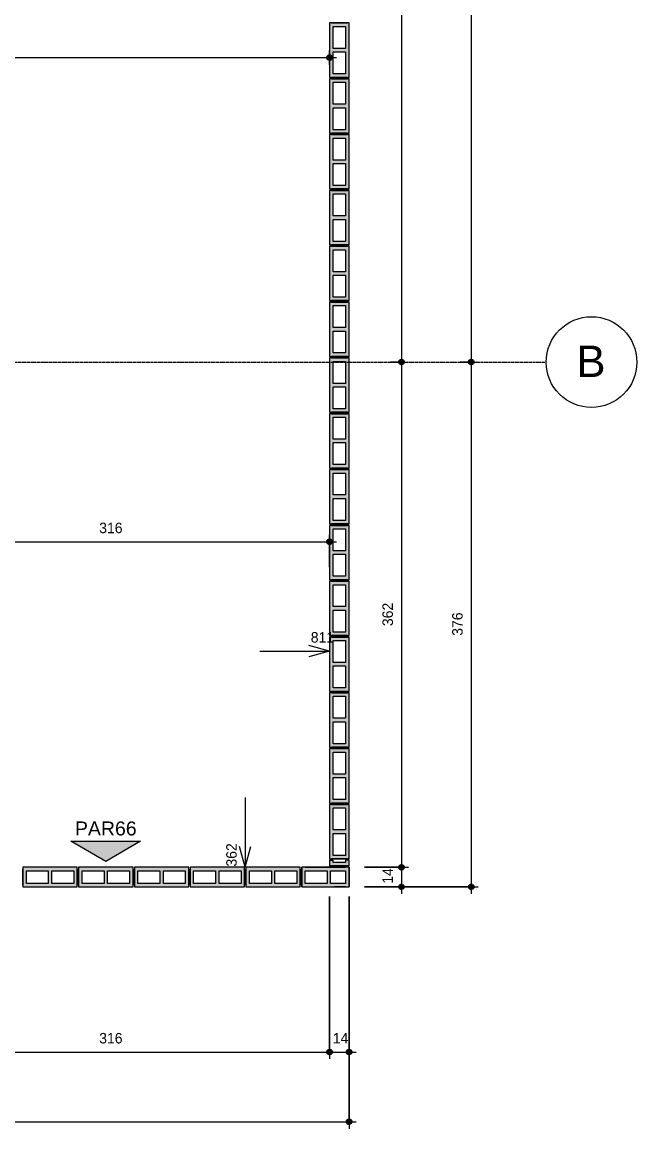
# Model space of a CAD drawing. Header units: centimetres. Extents: x 170 to 13828, y -2277 to 8860.
# Drawn here: x 13387 to 13828, y -686 to 110 of the extents above; entities that cross this region are included whole.
import ezdxf

# ---------------------------------------------------------------- set-up
doc = ezdxf.new("R2010")
doc.units = ezdxf.units.CM
doc.linetypes.add('Linha de eixo', pattern=[2.2225, 1.27, -0.3175, 0.3175, -0.3175])
for name, color, linetype, lineweight, true_color in [('A-ANNO-DIMS-1', 1, 'Continuous', 9, 0xff0000), ('G-ANNO-SYMB-1', 251, 'Continuous', 9, 0x646464), ('S-BEAM-12', 96, 'Continuous', 9, 0x008000), ('S-BEAM-3', 9, 'Continuous', 9, 0xc0c0c0), ('S-BEAM-8', 142, 'Continuous', 9, 0x0080c0)]:
    doc.layers.add(name, color=color, linetype=linetype, lineweight=lineweight, true_color=true_color)
for name, color, linetype, lineweight in [('A-ANNO-DIMS-50', 7, 'Continuous', 9), ('A-DETL-GENF', 7, 'Continuous', 9), ('G-ANNO-SYMB', 7, 'Continuous', 9), ('S-BEAM', 7, 'Continuous', 9), ('S-BEAM-2', 7, 'Continuous', 13), ('S-GRID-1', 7, 'Linha de eixo', 9), ('S-GRID-IDEN', 7, 'Continuous', 9)]:
    doc.layers.add(name, color=color, linetype=linetype, lineweight=lineweight)
doc.styles.add('Arial', font='arial.ttf', dxfattribs={"height": 22.5})
doc.styles.add('Arial_1', font='arial.ttf', dxfattribs={"height": 10})
doc.styles.add('Bahnschrift_13', font='', dxfattribs={"height": 7.5})
doc.styles.get('Bahnschrift_13').set_extended_font_data('Bahnschrift')
doc.dimstyles.new('COTA_ACUMULADA', dxfattribs={"dimscale": 30.48, "dimtxt": 8.33133, "dimasz": 0.049213, "dimexe": 0, "dimexo": 0.0625, "dimgap": 0.131234, "dimtad": 0, "dimjust": 2, "dimdec": 0, "dimzin": 0, "dimdsep": 46, "dimtxsty": 'Bahnschrift_13', "dimblk1": 'NONE', "dimblk2": 'OPEN30', "dimsah": 1, "dimcen": 0.09, "dimse1": 1, "dimsd1": 1, "dimazin": 0, "dimtfac": 1, "dimtdec": 4, "dimtix": 1, "dimtmove": 2, "dimatfit": 3, "dimfxl": 0, "dimfxlon": 1, "dimtvp": 1, "dimtolj": 1, "dimtzin": 0, "dimarcsym": 2})
doc.dimstyles.new('COTA_LINEAR', dxfattribs={"dimscale": 30.48, "dimtxt": 8.33133, "dimasz": 0.393701, "dimexe": 0.164042, "dimexo": 0.328084, "dimgap": 0.131234, "dimtad": 1, "dimdec": 0, "dimzin": 0, "dimdsep": 46, "dimtxsty": 'Bahnschrift_13', "dimblk1": 'DOTSMALL', "dimblk2": 'DOTSMALL', "dimsah": 1, "dimcen": 0.09, "dimdle": 0.164042, "dimazin": 0, "dimtfac": 1, "dimtdec": 4, "dimtix": 1, "dimtmove": 0, "dimatfit": 3, "dimfxl": 1, "dimtvp": 1, "dimtolj": 1, "dimtzin": 0, "dimarcsym": 2})

# ---------------------------------------------------------------- blocks, each defined once
blk = doc.blocks.new('LEONE - BLOCO 14X39X1 - LEONE - BLOCO 14X39X19-2886981-COBERTURA - MODULAÇÃO 2ª FIADA')
at = {"layer": 'S-BEAM-3'}
h = blk.add_hatch(color=256, dxfattribs=at)
h.paths.add_polyline_path([(-3.78, -7), (19.5, -7), (19.5, 7), (-19.5, 7), (-19.5, -7)])
h.paths.add_polyline_path([(-3.78, -4.5), (-17, -4.5), (-17, 4.5), (-1.25, 4.5), (-1.25, -4.5)])
h.paths.add_polyline_path([(1.25, -4.5), (1.25, 4.5), (17, 4.5), (17, -4.5)])
at = {"layer": 'A-DETL-GENF'}
for p, q in [((19.5, 7), (-19.5, 7)), ((-19.5, 7), (-19.5, 0)), ((-19.5, 0), (-19.5, -7)), ((-17, -4.5), (-17, 4.5)), ((-17, 4.5), (-1.25, 4.5)), ((-1.25, 4.5), (-1.25, -4.5)), ((1.25, -4.5), (1.25, 4.5)), ((1.25, 4.5), (17, 4.5)), ((17, 4.5), (17, -4.5)), ((19.5, 0), (19.5, 7)), ((19.5, -7), (19.5, 0)), ((-19.5, -7), (19.5, -7)), ((-1.25, -4.5), (-17, -4.5)), ((17, -4.5), (1.25, -4.5))]:
    blk.add_line(p, q, dxfattribs=at)
at = {"layer": 'S-BEAM-2'}
for p, q in [((-19.5, 7), (-19.5, -7)), ((19.5, 7), (-19.5, 7)), ((-19.5, 5.75), (-19.5, -5.75)), ((-19.5, -5.75), (-19.5, 5.75)), ((19.5, -7), (19.5, 7)), ((19.5, -7), (19.5, 7)), ((19.5, 5.75), (19.5, -5.75)), ((-19.5, -7), (19.5, -7))]:
    blk.add_line(p, q, dxfattribs=at)
at = {"layer": 'S-BEAM-3'}
for p, q in [((-17, 4.5), (-1.25, 4.5)), ((-17, -4.5), (-17, 4.5)), ((-1.25, 4.5), (-1.25, -4.5)), ((1.25, 4.5), (17, 4.5)), ((1.25, -4.5), (1.25, 4.5)), ((17, 4.5), (17, -4.5)), ((-1.25, -4.5), (-17, -4.5)), ((17, -4.5), (1.25, -4.5))]:
    blk.add_line(p, q, dxfattribs=at)
blk = doc.blocks.new('LEONE - BLOCO 14X39X1 - LEONE - BLOCO 14X39X19-V1-COBERTURA - MODULAÇÃO 2ª FIADA')
at = {"layer": 'S-BEAM-3'}
h = blk.add_hatch(color=256, dxfattribs=at)
h.paths.add_polyline_path([(-19.5, -7), (19.5, -7), (19.5, 7), (-19.5, 7), (-19.5, -4.5)])
h.paths.add_polyline_path([(1.25, -4.5), (1.25, 4.5), (17, 4.5), (17, -4.5)])
h.paths.add_polyline_path([(-1.25, -4.5), (-17, -4.5), (-17, 4.5), (-1.25, 4.5), (-1.25, -4.16)])
at = {"layer": 'A-DETL-GENF'}
for p, q in [((19.5, 7), (-19.5, 7)), ((-19.5, 7), (-19.5, 0)), ((-19.5, 0), (-19.5, -7)), ((-17, -4.5), (-17, 4.5)), ((-17, 4.5), (-1.25, 4.5)), ((-1.25, 4.5), (-1.25, -4.5)), ((1.25, -4.5), (1.25, 4.5)), ((1.25, 4.5), (17, 4.5)), ((17, 4.5), (17, -4.5)), ((19.5, 0), (19.5, 7)), ((19.5, -7), (19.5, 0)), ((-19.5, -7), (19.5, -7)), ((-1.25, -4.5), (-17, -4.5)), ((17, -4.5), (1.25, -4.5))]:
    blk.add_line(p, q, dxfattribs=at)
at = {"layer": 'S-BEAM-2'}
for p, q in [((-19.5, 7), (-19.5, -7)), ((19.5, 7), (-19.5, 7)), ((-19.5, 5.75), (-19.5, -5.75)), ((-19.5, -5.75), (-19.5, 5.75)), ((19.5, -7), (19.5, 7)), ((19.5, -7), (19.5, 7)), ((19.5, 5.75), (19.5, -5.75)), ((-19.5, -7), (19.5, -7))]:
    blk.add_line(p, q, dxfattribs=at)
at = {"layer": 'S-BEAM-3'}
for p, q in [((-17, 4.5), (-1.25, 4.5)), ((-17, -4.5), (-17, 4.5)), ((-1.25, 4.5), (-1.25, -4.5)), ((1.25, 4.5), (17, 4.5)), ((1.25, -4.5), (1.25, 4.5)), ((17, 4.5), (17, -4.5)), ((-1.25, -4.5), (-17, -4.5)), ((17, -4.5), (1.25, -4.5))]:
    blk.add_line(p, q, dxfattribs=at)
blk = doc.blocks.new('LEONE - BLOCO 14x34x19 - LEONE - BLOCO 14x34x19-541693-COBERTURA - MODULAÇÃO 2ª FIADA')
at = {"layer": 'S-BEAM-8'}
h = blk.add_hatch(color=256, dxfattribs=at)
h.paths.add_polyline_path([(8.2742, -7), (19.5, -7), (19.5, 7), (-14.5, 7), (-14.5, -7), (2.5, -7)])
h.paths.add_polyline_path([(17, -4.5), (1.25, -4.5), (1.25, 4.5), (17, 4.5)])
h.paths.add_polyline_path([(-1.25, -4.5), (-12, -4.5), (-12, 4.5), (-1.25, 4.5)])
at = {"layer": 'A-DETL-GENF'}
for p, q in [((-14.5, 7), (-14.5, 0)), ((2.5, 7), (-14.5, 7)), ((-14.5, 0), (-14.5, -7)), ((-12, -4.5), (-12, 4.5)), ((-12, 4.5), (-1.25, 4.5)), ((-1.25, 4.5), (-1.25, -4.5)), ((1.25, 4.5), (17, 4.5)), ((1.25, -4.5), (1.25, 4.5)), ((19.5, 7), (2.5, 7)), ((17, 4.5), (17, -4.5)), ((19.5, 0), (19.5, 7)), ((19.5, -7), (19.5, 0)), ((-14.5, -7), (2.5, -7)), ((-1.25, -4.5), (-12, -4.5)), ((17, -4.5), (1.25, -4.5)), ((2.5, -7), (19.5, -7))]:
    blk.add_line(p, q, dxfattribs=at)
at = {"layer": 'S-BEAM-2'}
for p, q in [((-14.5, 7), (-14.5, -7)), ((19.5, 7), (-14.5, 7)), ((-14.5, 7), (-14.5, -7)), ((-14.5, -7), (-14.5, 6.8804)), ((-14.5, 5.75), (-14.5, -5.75)), ((-14.5, -5.75), (-14.5, 5.75)), ((-12, 7), (-3.9375, 7)), ((-12, 7), (-3.9375, 7)), ((17, 7), (-12, 7)), ((19.5, -7), (19.5, 7)), ((19.5, 7), (19.5, -7)), ((19.5, -7), (19.5, 7)), ((19.5, -5.75), (19.5, 5.75)), ((19.5, 5.75), (19.5, -5.75)), ((-14.5, -7), (19.5, -7)), ((-12, -7), (-3.9375, -7)), ((-12, -7), (-3.9375, -7)), ((17, -7), (-12, -7))]:
    blk.add_line(p, q, dxfattribs=at)
at = {"layer": 'S-BEAM-3'}
for p, q in [((-12, 4.5), (-1.25, 4.5)), ((-12, -4.5), (-12, 4.5)), ((-1.25, 4.5), (-1.25, -4.5)), ((1.25, 4.5), (17, 4.5)), ((1.25, -4.5), (1.25, 4.5)), ((17, 4.5), (17, -4.5)), ((-1.25, -4.5), (-12, -4.5)), ((17, -4.5), (1.25, -4.5))]:
    blk.add_line(p, q, dxfattribs=at)
blk = doc.blocks.new('LEONE - BLOCO 14x04x19 - LEONE - BLOCO 14x04x19-533013-COBERTURA - MODULAÇÃO 2ª FIADA')
at = {"layer": 'S-BEAM-12'}
blk.add_hatch(color=256, dxfattribs=at).paths.add_polyline_path([(-2.5, 0), (-2.5, -7), (1.5, -7), (1.5, -4.5), (0, -4.5), (0, 4.5), (1.5, 4.5), (1.5, 7), (-2.5, 7), (-2.5, 1.8)])
at = {"layer": 'A-DETL-GENF'}
for p, q in [((1.5, 7), (-2.5, 7)), ((-2.5, 7), (-2.5, 0)), ((-2.5, 0), (-2.5, -7)), ((0, 4.5), (1.5, 4.5)), ((0, -4.5), (0, 4.5)), ((1.5, 4.5), (1.5, 7)), ((-2.5, -7), (1.5, -7)), ((1.5, -4.5), (0, -4.5)), ((1.5, -7), (1.5, -4.5))]:
    blk.add_line(p, q, dxfattribs=at)
at = {"layer": 'S-BEAM-2'}
for p, q in [((1.5, 7), (-2.5, 7)), ((-2.5, -7), (-2.5, 7)), ((1.5, 7), (1.5, 4.5)), ((-2.5, -7), (1.5, -7)), ((1.5, -7), (1.5, -4.5))]:
    blk.add_line(p, q, dxfattribs=at)
at = {"layer": 'S-BEAM-3'}
for p, q in [((0, -4.5), (0, 4.5)), ((0, 4.5), (1.5, 4.5)), ((1.5, -4.5), (0, -4.5))]:
    blk.add_line(p, q, dxfattribs=at)
blk = doc.blocks.new('Eixo - M_Cabeça da grade - Círculo-45800-COBERTURA - MODULAÇÃO 2ª FIADA')
at = {"layer": 'S-GRID-IDEN'}
blk.add_circle((0, 0), 0.65, dxfattribs=at)
blk = doc.blocks.new('Elevação - Número de detalhe-142644-COBERTURA - MODULAÇÃO 2ª FIADA')
at = {"layer": 'G-ANNO-SYMB-1'}
blk.add_hatch(color=256, dxfattribs=at).paths.add_polyline_path([(0.5, 0), (-0.5, 0), (0, 0.289)])
at = {"layer": 'G-ANNO-SYMB'}
for p, q in [((0, 0.289), (-0.5, 0)), ((0.5, 0), (0, 0.289)), ((-0.5, 0), (0.5, 0))]:
    blk.add_line(p, q, dxfattribs=at)
blk = doc.blocks.new('DIMBLOCK34-COBERTURA - MODULAÇÃO 2ª FIADA')
at = {"layer": 'A-ANNO-DIMS-50', "lineweight": 35, "true_color": 0xff0000}
h = blk.add_hatch(color=1, dxfattribs=at)
edge = h.paths.add_edge_path()
edge.add_arc((13291.14, -628.11), 1.5, 0, 360)
h = blk.add_hatch(color=1, dxfattribs=at)
edge = h.paths.add_edge_path()
edge.add_arc((13607.14, -628.11), 1.5, 0, 360)
at = {"layer": 'A-ANNO-DIMS-50', "color": 1, "true_color": 0xff0000}
for p, q in [((13291.14, -515.59), (13291.14, -633.11)), ((13291.14, -628.11), (13291.14, -515.59)), ((13607.14, -516.59), (13607.14, -633.11)), ((13607.14, -628.11), (13607.14, -516.59)), ((13291.14, -628.11), (13607.14, -628.11))]:
    blk.add_line(p, q, dxfattribs=at)
at = {"layer": 'A-ANNO-DIMS-50', "color": 1, "lineweight": 35, "true_color": 0xff0000}
for centre in [(13291.14, -628.11), (13607.14, -628.11)]:
    blk.add_circle(centre, 1.5, dxfattribs=at)
at = {"layer": 'A-ANNO-DIMS-50', "color": 0, "insert": (13441.89, -614.47), "char_height": 7.5, "width": 17.4201, "attachment_point": 1, "line_spacing_factor": 1.009858, "style": 'Bahnschrift_13'}
blk.add_mtext('316', dxfattribs=at)
blk = doc.blocks.new('_DotSmall')
at = {"color": 0, "linetype": 'ByBlock', "const_width": 0.5}
blk.add_lwpolyline([(-0.0625, 0, 1), (0.0625, 0, 1)], format="xyb", close=True, dxfattribs=at)
blk = doc.blocks.new('DIMBLOCK35-COBERTURA - MODULAÇÃO 2ª FIADA')
at = {"layer": 'A-ANNO-DIMS-50', "lineweight": 35, "true_color": 0xff0000}
h = blk.add_hatch(color=1, dxfattribs=at)
edge = h.paths.add_edge_path()
edge.add_arc((13607.14, -628.11), 1.5, 0, 360)
h = blk.add_hatch(color=1, dxfattribs=at)
edge = h.paths.add_edge_path()
edge.add_arc((13621.14, -628.11), 1.5, 0, 360)
at = {"layer": 'A-ANNO-DIMS-50', "color": 1, "true_color": 0xff0000}
for p, q in [((13607.14, -516.59), (13607.14, -633.11)), ((13607.14, -628.11), (13607.14, -516.59)), ((13621.14, -516.59), (13621.14, -633.11)), ((13621.14, -628.11), (13621.14, -516.59)), ((13607.14, -628.11), (13626.14, -628.11))]:
    blk.add_line(p, q, dxfattribs=at)
at = {"layer": 'A-ANNO-DIMS-50', "color": 1, "lineweight": 35, "true_color": 0xff0000}
for centre in [(13607.14, -628.11), (13621.14, -628.11)]:
    blk.add_circle(centre, 1.5, dxfattribs=at)
at = {"layer": 'A-ANNO-DIMS-50', "color": 0, "insert": (13609.41, -614.47), "char_height": 7.5, "width": 11.3609, "attachment_point": 1, "line_spacing_factor": 1.009858, "style": 'Bahnschrift_13'}
blk.add_mtext('14', dxfattribs=at)
blk = doc.blocks.new('DIMBLOCK38-COBERTURA - MODULAÇÃO 2ª FIADA')
at = {"layer": 'A-ANNO-DIMS-50', "lineweight": 35, "true_color": 0xff0000}
h = blk.add_hatch(color=1, dxfattribs=at)
edge = h.paths.add_edge_path()
edge.add_arc((12796.14, -678.11), 1.5, 0, 360)
h = blk.add_hatch(color=1, dxfattribs=at)
edge = h.paths.add_edge_path()
edge.add_arc((13621.14, -678.11), 1.5, 0, 360)
at = {"layer": 'A-ANNO-DIMS-50', "color": 1, "true_color": 0xff0000}
for p, q in [((13621.14, -519.76), (13621.14, -683.11)), ((13621.14, -678.11), (13621.14, -519.76)), ((12796.14, -685.99), (12796.14, -673.11)), ((12796.14, -678.11), (13626.14, -678.11)), ((12796.14, -678.11), (12796.14, -685.99))]:
    blk.add_line(p, q, dxfattribs=at)
at = {"layer": 'A-ANNO-DIMS-50', "color": 1, "lineweight": 35, "true_color": 0xff0000}
for centre in [(12796.14, -678.11), (13621.14, -678.11)]:
    blk.add_circle(centre, 1.5, dxfattribs=at)
at = {"layer": 'A-ANNO-DIMS-50', "color": 0, "insert": (13200.12, -664.47), "char_height": 7.5, "width": 20.4496, "attachment_point": 1, "line_spacing_factor": 1.009858, "style": 'Bahnschrift_13'}
blk.add_mtext('825', dxfattribs=at)
blk = doc.blocks.new('DIMBLOCK41-COBERTURA - MODULAÇÃO 2ª FIADA')
at = {"layer": 'A-ANNO-DIMS-50', "lineweight": 35, "true_color": 0xff0000}
h = blk.add_hatch(color=1, dxfattribs=at)
edge = h.paths.add_edge_path()
edge.add_arc((13658.72, 430.24), 1.5, 0, 360)
h = blk.add_hatch(color=1, dxfattribs=at)
edge = h.paths.add_edge_path()
edge.add_arc((13658.72, -133.76), 1.5, 0, 360)
at = {"layer": 'A-ANNO-DIMS-50', "color": 1, "true_color": 0xff0000}
for p, q in [((13650.84, 430.24), (13663.72, 430.24)), ((13658.72, 430.24), (13650.84, 430.24)), ((13658.72, 430.24), (13658.72, -133.76)), ((13650.84, -133.76), (13663.72, -133.76)), ((13658.72, -133.76), (13650.84, -133.76))]:
    blk.add_line(p, q, dxfattribs=at)
at = {"layer": 'A-ANNO-DIMS-50', "color": 1, "lineweight": 35, "true_color": 0xff0000}
for centre in [(13658.72, 430.24), (13658.72, -133.76)]:
    blk.add_circle(centre, 1.5, dxfattribs=at)
at = {"layer": 'A-ANNO-DIMS-50', "color": 0, "insert": (13645.07, 139.72), "char_height": 7.5, "width": 20.4496, "attachment_point": 1, "rotation": 90, "line_spacing_factor": 1.009858, "style": 'Bahnschrift_13'}
blk.add_mtext('564', dxfattribs=at)
blk = doc.blocks.new('DIMBLOCK42-COBERTURA - MODULAÇÃO 2ª FIADA')
at = {"layer": 'A-ANNO-DIMS-50', "lineweight": 35, "true_color": 0xff0000}
h = blk.add_hatch(color=1, dxfattribs=at)
edge = h.paths.add_edge_path()
edge.add_arc((13658.72, -133.76), 1.5, 0, 360)
h = blk.add_hatch(color=1, dxfattribs=at)
edge = h.paths.add_edge_path()
edge.add_arc((13658.72, -495.76), 1.5, 0, 360)
at = {"layer": 'A-ANNO-DIMS-50', "color": 1, "true_color": 0xff0000}
for p, q in [((13650.84, -133.76), (13663.72, -133.76)), ((13658.72, -133.76), (13650.84, -133.76)), ((13658.72, -133.76), (13658.72, -495.76)), ((13632.14, -495.76), (13663.72, -495.76)), ((13658.72, -495.76), (13632.14, -495.76))]:
    blk.add_line(p, q, dxfattribs=at)
at = {"layer": 'A-ANNO-DIMS-50', "color": 1, "lineweight": 35, "true_color": 0xff0000}
for centre in [(13658.72, -133.76), (13658.72, -495.76)]:
    blk.add_circle(centre, 1.5, dxfattribs=at)
at = {"layer": 'A-ANNO-DIMS-50', "color": 0, "insert": (13645.07, -322.96), "char_height": 7.5, "width": 19.6922, "attachment_point": 1, "rotation": 90, "line_spacing_factor": 1.009858, "style": 'Bahnschrift_13'}
blk.add_mtext('362', dxfattribs=at)
blk = doc.blocks.new('DIMBLOCK43-COBERTURA - MODULAÇÃO 2ª FIADA')
at = {"layer": 'A-ANNO-DIMS-50', "lineweight": 35, "true_color": 0xff0000}
h = blk.add_hatch(color=1, dxfattribs=at)
edge = h.paths.add_edge_path()
edge.add_arc((13658.72, -495.76), 1.5, 0, 360)
h = blk.add_hatch(color=1, dxfattribs=at)
edge = h.paths.add_edge_path()
edge.add_arc((13658.72, -509.76), 1.5, 0, 360)
at = {"layer": 'A-ANNO-DIMS-50', "color": 1, "true_color": 0xff0000}
for p, q in [((13632.14, -495.76), (13663.72, -495.76)), ((13658.72, -495.76), (13632.14, -495.76)), ((13658.72, -495.76), (13658.72, -514.76)), ((13632.14, -509.76), (13663.72, -509.76)), ((13658.72, -509.76), (13632.14, -509.76))]:
    blk.add_line(p, q, dxfattribs=at)
at = {"layer": 'A-ANNO-DIMS-50', "color": 1, "lineweight": 35, "true_color": 0xff0000}
for centre in [(13658.72, -495.76), (13658.72, -509.76)]:
    blk.add_circle(centre, 1.5, dxfattribs=at)
at = {"layer": 'A-ANNO-DIMS-50', "color": 0, "insert": (13645.07, -507.49), "char_height": 7.5, "width": 11.3609, "attachment_point": 1, "rotation": 90, "line_spacing_factor": 1.009858, "style": 'Bahnschrift_13'}
blk.add_mtext('14', dxfattribs=at)
blk = doc.blocks.new('DIMBLOCK45-COBERTURA - MODULAÇÃO 2ª FIADA')
at = {"layer": 'A-ANNO-DIMS-50', "lineweight": 35, "true_color": 0xff0000}
h = blk.add_hatch(color=1, dxfattribs=at)
edge = h.paths.add_edge_path()
edge.add_arc((13708.72, 430.24), 1.5, 0, 360)
h = blk.add_hatch(color=1, dxfattribs=at)
edge = h.paths.add_edge_path()
edge.add_arc((13708.72, -133.76), 1.5, 0, 360)
at = {"layer": 'A-ANNO-DIMS-50', "color": 1, "true_color": 0xff0000}
for p, q in [((13700.84, 430.24), (13713.72, 430.24)), ((13708.72, 430.24), (13700.84, 430.24)), ((13708.72, 430.24), (13708.72, -133.76)), ((13700.84, -133.76), (13713.72, -133.76)), ((13708.72, -133.76), (13700.84, -133.76))]:
    blk.add_line(p, q, dxfattribs=at)
at = {"layer": 'A-ANNO-DIMS-50', "color": 1, "lineweight": 35, "true_color": 0xff0000}
for centre in [(13708.72, 430.24), (13708.72, -133.76)]:
    blk.add_circle(centre, 1.5, dxfattribs=at)
at = {"layer": 'A-ANNO-DIMS-50', "color": 0, "insert": (13695.07, 139.72), "char_height": 7.5, "width": 20.4496, "attachment_point": 1, "rotation": 90, "line_spacing_factor": 1.009858, "style": 'Bahnschrift_13'}
blk.add_mtext('564', dxfattribs=at)
blk = doc.blocks.new('DIMBLOCK46-COBERTURA - MODULAÇÃO 2ª FIADA')
at = {"layer": 'A-ANNO-DIMS-50', "lineweight": 35, "true_color": 0xff0000}
h = blk.add_hatch(color=1, dxfattribs=at)
edge = h.paths.add_edge_path()
edge.add_arc((13708.72, -133.76), 1.5, 0, 360)
h = blk.add_hatch(color=1, dxfattribs=at)
edge = h.paths.add_edge_path()
edge.add_arc((13708.72, -509.76), 1.5, 0, 360)
at = {"layer": 'A-ANNO-DIMS-50', "color": 1, "true_color": 0xff0000}
for p, q in [((13700.84, -133.76), (13713.72, -133.76)), ((13708.72, -133.76), (13700.84, -133.76)), ((13708.72, -133.76), (13708.72, -514.76)), ((13632.14, -509.76), (13713.72, -509.76)), ((13708.72, -509.76), (13632.14, -509.76))]:
    blk.add_line(p, q, dxfattribs=at)
at = {"layer": 'A-ANNO-DIMS-50', "color": 1, "lineweight": 35, "true_color": 0xff0000}
for centre in [(13708.72, -133.76), (13708.72, -509.76)]:
    blk.add_circle(centre, 1.5, dxfattribs=at)
at = {"layer": 'A-ANNO-DIMS-50', "color": 0, "insert": (13695.07, -329.9), "char_height": 7.5, "width": 19.5408, "attachment_point": 1, "rotation": 90, "line_spacing_factor": 1.009858, "style": 'Bahnschrift_13'}
blk.add_mtext('376', dxfattribs=at)
blk = doc.blocks.new('DIMBLOCK61-COBERTURA - MODULAÇÃO 2ª FIADA')
at = {"layer": 'A-ANNO-DIMS-50', "lineweight": 35, "true_color": 0xff0000}
h = blk.add_hatch(color=1, dxfattribs=at)
edge = h.paths.add_edge_path()
edge.add_arc((13291.14, -262.51), 1.5, 0, 360)
h = blk.add_hatch(color=1, dxfattribs=at)
edge = h.paths.add_edge_path()
edge.add_arc((13607.14, -262.51), 1.5, 0, 360)
at = {"layer": 'A-ANNO-DIMS-50', "color": 1, "true_color": 0xff0000}
for p, q in [((13291.14, -285.76), (13291.14, -257.51)), ((13291.14, -262.51), (13612.14, -262.51)), ((13291.14, -262.51), (13291.14, -285.76)), ((13607.14, -280.76), (13607.14, -257.51)), ((13607.14, -262.51), (13607.14, -280.76))]:
    blk.add_line(p, q, dxfattribs=at)
at = {"layer": 'A-ANNO-DIMS-50', "color": 1, "lineweight": 35, "true_color": 0xff0000}
for centre in [(13291.14, -262.51), (13607.14, -262.51)]:
    blk.add_circle(centre, 1.5, dxfattribs=at)
at = {"layer": 'A-ANNO-DIMS-50', "color": 0, "insert": (13441.89, -248.86), "char_height": 7.5, "width": 17.4201, "attachment_point": 1, "line_spacing_factor": 1.009858, "style": 'Bahnschrift_13'}
blk.add_mtext('316', dxfattribs=at)
blk = doc.blocks.new('DIMBLOCK98-COBERTURA - MODULAÇÃO 2ª FIADA')
at = {"layer": 'A-ANNO-DIMS-50', "lineweight": 35, "true_color": 0xff0000}
h = blk.add_hatch(color=1, dxfattribs=at)
edge = h.paths.add_edge_path()
edge.add_arc((12866.14, 84.44), 1.5, 0, 360)
h = blk.add_hatch(color=1, dxfattribs=at)
edge = h.paths.add_edge_path()
edge.add_arc((13607.14, 84.44), 1.5, 0, 360)
at = {"layer": 'A-ANNO-DIMS-50', "color": 1, "true_color": 0xff0000}
for p, q in [((12866.14, 34.24), (12866.14, 89.44)), ((13607.14, 79.24), (13607.14, 89.44)), ((12866.14, 84.44), (13612.14, 84.44)), ((12866.14, 84.44), (12866.14, 34.24)), ((13607.14, 84.44), (13607.14, 79.24))]:
    blk.add_line(p, q, dxfattribs=at)
at = {"layer": 'A-ANNO-DIMS-50', "color": 1, "lineweight": 35, "true_color": 0xff0000}
for centre in [(12866.14, 84.44), (13607.14, 84.44)]:
    blk.add_circle(centre, 1.5, dxfattribs=at)
at = {"layer": 'A-ANNO-DIMS-50', "color": 0, "insert": (13229.26, 98.08), "char_height": 7.5, "width": 17.723, "attachment_point": 1, "line_spacing_factor": 1.009858, "style": 'Bahnschrift_13'}
blk.add_mtext('741', dxfattribs=at)
blk = doc.blocks.new('DIMBLOCK118-COBERTURA - MODULAÇÃO 2ª FIADA')
at = {"layer": 'A-ANNO-DIMS-50', "color": 1, "true_color": 0xff0000}
for p, q in [((13546.64, -445.76), (13546.64, -495.76)), ((13546.64, -495.76), (13542.62, -480.76)), ((13546.64, -495.76), (13550.66, -480.76)), ((13546.64, -495.76), (13546.64, -495.76)), ((13546.64, -495.76), (13546.64, -495.76))]:
    blk.add_line(p, q, dxfattribs=at)
at = {"layer": 'A-ANNO-DIMS-50', "color": 0, "insert": (13533, -495.26), "char_height": 7.5, "width": 19.6922, "attachment_point": 1, "rotation": 90, "line_spacing_factor": 1.009858, "style": 'Bahnschrift_13'}
blk.add_mtext('362', dxfattribs=at)
blk = doc.blocks.new('_None')
blk = doc.blocks.new('_Open30')
at = {"color": 0, "linetype": 'ByBlock', "lineweight": -2}
for p, q in [((-1, 0.27), (0, 0)), ((0, 0), (-1, -0.27)), ((0, 0), (-1, 0))]:
    blk.add_line(p, q, dxfattribs=at)
blk = doc.blocks.new('DIMBLOCK126-COBERTURA - MODULAÇÃO 2ª FIADA')
at = {"layer": 'A-ANNO-DIMS-50', "color": 1, "true_color": 0xff0000}
for p, q in [((13557.14, -340.9), (13607.14, -340.9)), ((13607.14, -340.9), (13592.14, -336.88)), ((13607.14, -340.9), (13592.14, -344.92)), ((13607.14, -340.9), (13607.14, -340.9)), ((13607.14, -340.9), (13607.14, -340.9))]:
    blk.add_line(p, q, dxfattribs=at)
at = {"layer": 'A-ANNO-DIMS-50', "color": 0, "insert": (13593.64, -327.25), "char_height": 7.5, "width": 15.6023, "attachment_point": 1, "line_spacing_factor": 1.009858, "style": 'Bahnschrift_13'}
blk.add_mtext('811', dxfattribs=at)

msp = doc.modelspace()

# ---------------------------------------------------------------- linework, layer by layer
at = {"layer": 'S-GRID-1'}
msp.add_line((10928.25, -133.76), (13762.5, -133.76), dxfattribs=at)

# ---------------------------------------------------------------- block references
at = {"layer": 'G-ANNO-SYMB', "extrusion": (0, 0, -1), "xscale": 49.99999999999998, "yscale": 49.99999999999998, "zscale": 49.99999999999998, "rotation": 180}
msp.add_blockref('Elevação - Número de detalhe-142644-COBERTURA - MODULAÇÃO 2ª FIADA', (-13446.55, -477.12), dxfattribs=at)
at = {"layer": 'S-BEAM'}
for name, p, rotation in [('LEONE - BLOCO 14X39X1 - LEONE - BLOCO 14X39X19-2886981-COBERTURA - MODULAÇÃO 2ª FIADA', (13614.14, 89.74), 89.99999999999974), ('LEONE - BLOCO 14X39X1 - LEONE - BLOCO 14X39X19-2886981-COBERTURA - MODULAÇÃO 2ª FIADA', (13614.14, 49.74), 89.99999999999974), ('LEONE - BLOCO 14X39X1 - LEONE - BLOCO 14X39X19-2886981-COBERTURA - MODULAÇÃO 2ª FIADA', (13614.14, 9.74), 89.99999999999974), ('LEONE - BLOCO 14X39X1 - LEONE - BLOCO 14X39X19-2886981-COBERTURA - MODULAÇÃO 2ª FIADA', (13614.14, -30.26), 89.99999999999974), ('LEONE - BLOCO 14X39X1 - LEONE - BLOCO 14X39X19-2886981-COBERTURA - MODULAÇÃO 2ª FIADA', (13614.14, -70.26), 89.99999999999974), ('LEONE - BLOCO 14X39X1 - LEONE - BLOCO 14X39X19-2886981-COBERTURA - MODULAÇÃO 2ª FIADA', (13614.14, -110.26), 89.99999999999974), ('LEONE - BLOCO 14X39X1 - LEONE - BLOCO 14X39X19-2886981-COBERTURA - MODULAÇÃO 2ª FIADA', (13614.14, -150.26), 89.99999999999974), ('LEONE - BLOCO 14X39X1 - LEONE - BLOCO 14X39X19-2886981-COBERTURA - MODULAÇÃO 2ª FIADA', (13614.14, -190.26), 89.99999999999974), ('LEONE - BLOCO 14X39X1 - LEONE - BLOCO 14X39X19-2886981-COBERTURA - MODULAÇÃO 2ª FIADA', (13614.14, -230.26), 89.99999999999974), ('LEONE - BLOCO 14X39X1 - LEONE - BLOCO 14X39X19-2886981-COBERTURA - MODULAÇÃO 2ª FIADA', (13614.14, -270.26), 89.99999999999974), ('LEONE - BLOCO 14X39X1 - LEONE - BLOCO 14X39X19-2886981-COBERTURA - MODULAÇÃO 2ª FIADA', (13614.14, -310.26), 89.99999999999974), ('LEONE - BLOCO 14X39X1 - LEONE - BLOCO 14X39X19-2886981-COBERTURA - MODULAÇÃO 2ª FIADA', (13614.14, -350.26), 89.99999999999974), ('LEONE - BLOCO 14X39X1 - LEONE - BLOCO 14X39X19-2886981-COBERTURA - MODULAÇÃO 2ª FIADA', (13614.14, -390.26), 89.99999999999974), ('LEONE - BLOCO 14X39X1 - LEONE - BLOCO 14X39X19-2886981-COBERTURA - MODULAÇÃO 2ª FIADA', (13614.14, -430.26), 89.99999999999974), ('LEONE - BLOCO 14X39X1 - LEONE - BLOCO 14X39X19-2886981-COBERTURA - MODULAÇÃO 2ª FIADA', (13614.14, -470.26), 89.99999999999974), ('LEONE - BLOCO 14x04x19 - LEONE - BLOCO 14x04x19-533013-COBERTURA - MODULAÇÃO 2ª FIADA', (13614.14, -492.26), 89.99999999999974), ('LEONE - BLOCO 14X39X1 - LEONE - BLOCO 14X39X19-2886981-COBERTURA - MODULAÇÃO 2ª FIADA', (13566.64, -502.76), 180), ('LEONE - BLOCO 14x34x19 - LEONE - BLOCO 14x34x19-541693-COBERTURA - MODULAÇÃO 2ª FIADA', (13606.64, -502.76), 180)]:
    msp.add_blockref(name, p, dxfattribs=dict(at, rotation=rotation))
for name, p in [('LEONE - BLOCO 14X39X1 - LEONE - BLOCO 14X39X19-2886981-COBERTURA - MODULAÇÃO 2ª FIADA', (13406.64, -502.76)), ('LEONE - BLOCO 14X39X1 - LEONE - BLOCO 14X39X19-2886981-COBERTURA - MODULAÇÃO 2ª FIADA', (13446.64, -502.76)), ('LEONE - BLOCO 14X39X1 - LEONE - BLOCO 14X39X19-2886981-COBERTURA - MODULAÇÃO 2ª FIADA', (13486.64, -502.76)), ('LEONE - BLOCO 14X39X1 - LEONE - BLOCO 14X39X19-V1-COBERTURA - MODULAÇÃO 2ª FIADA', (13526.64, -502.76))]:
    msp.add_blockref(name, p, dxfattribs=at)
at = {"layer": 'S-GRID-IDEN', "xscale": 49.99999999999998, "yscale": 49.99999999999998, "zscale": 49.99999999999998, "rotation": 269.9999999999994}
msp.add_blockref('Eixo - M_Cabeça da grade - Círculo-45800-COBERTURA - MODULAÇÃO 2ª FIADA', (13795, -133.76), dxfattribs=at)

# ---------------------------------------------------------------- texts
at = {"layer": 'G-ANNO-SYMB', "insert": (13424.48, -462.94), "char_height": 10, "width": 54.9156, "attachment_point": 1, "style": 'Arial_1'}
msp.add_mtext('PAR66', dxfattribs=at)

# ---------------------------------------------------------------- dimensions: what is measured, and where the dimension line sits
at = {"layer": 'A-ANNO-DIMS-1'}
for base, p1, p2, override, picture, middle in [((13658.72, -133.76), (13660.84, 430.24), (13660.84, -133.76), {"dimpost": '<>', "dimfxl": 564}, 'DIMBLOCK41-COBERTURA - MODULAÇÃO 2ª FIADA', (13650.93, 148.24)), ((13708.72, -133.76), (13710.84, 430.24), (13710.84, -133.76), {"dimpost": '<>', "dimfxl": 564}, 'DIMBLOCK45-COBERTURA - MODULAÇÃO 2ª FIADA', (13700.93, 148.24)), ((13658.72, -495.76), (13660.84, -133.76), (13622.14, -495.76), {"dimpost": '<>', "dimfxl": 364.06302}, 'DIMBLOCK42-COBERTURA - MODULAÇÃO 2ª FIADA', (13650.89, -314.76)), ((13708.72, -509.76), (13710.84, -133.76), (13622.14, -509.76), {"dimpost": '<>', "dimfxl": 386.320105}, 'DIMBLOCK46-COBERTURA - MODULAÇÃO 2ª FIADA', (13700.89, -321.76)), ((13658.72, -509.76), (13622.14, -495.76), (13622.14, -509.76), {"dimpost": '<>', "dimfxl": 14}, 'DIMBLOCK43-COBERTURA - MODULAÇÃO 2ª FIADA', (13650.96, -502.76))]:
    dim = msp.add_linear_dim(base=base, p1=p1, p2=p2, angle=90, dimstyle='COTA_LINEAR', override=override, dxfattribs=at)
    dim.commit()
    dim.dimension.update_dxf_attribs({"geometry": picture, "text_midpoint": middle})
for base, p1, p2, override, picture, middle in [((13607.14, 84.44), (12866.14, 24.24), (13607.14, 69.24), {"dimpost": '<>', "dimfxl": 742.365139}, 'DIMBLOCK98-COBERTURA - MODULAÇÃO 2ª FIADA', (13236.64, 92.19)), ((13607.14, -262.51), (13291.14, -295.76), (13607.14, -290.76), {"dimpost": '<>', "dimfxl": 316.039554}, 'DIMBLOCK61-COBERTURA - MODULAÇÃO 2ª FIADA', (13449.14, -254.68)), ((13607.14, -628.11), (13291.14, -505.59), (13607.14, -506.59), {"dimpost": '<>', "dimfxl": 316.001582}, 'DIMBLOCK34-COBERTURA - MODULAÇÃO 2ª FIADA', (13449.14, -620.29)), ((13621.14, -628.11), (13607.14, -506.59), (13621.14, -506.59), {"dimpost": '<>', "dimfxl": 14}, 'DIMBLOCK35-COBERTURA - MODULAÇÃO 2ª FIADA', (13614.14, -620.36)), ((13621.14, -678.11), (12796.14, -675.99), (13621.14, -509.76), {"dimpost": '<>', "dimfxl": 841.581375}, 'DIMBLOCK38-COBERTURA - MODULAÇÃO 2ª FIADA', (13208.64, -670.29))]:
    dim = msp.add_linear_dim(base=base, p1=p1, p2=p2, dimstyle='COTA_LINEAR', override=override, dxfattribs=at)
    dim.commit()
    dim.dimension.update_dxf_attribs({"geometry": picture, "text_midpoint": middle})
dim = msp.add_linear_dim(base=(13546.64, -495.76), p1=(13546.64, -133.76), p2=(13546.64, -495.76), angle=90, dimstyle='COTA_ACUMULADA', override={"dimpost": '<>', "dimfxl": 362.001001}, dxfattribs=at)
dim.commit()
dim.dimension.update_dxf_attribs({"geometry": 'DIMBLOCK118-COBERTURA - MODULAÇÃO 2ª FIADA', "text_midpoint": (13538, -485.41), "dimtype": 160, "text_rotation": 90})
dim = msp.add_linear_dim(base=(13607.14, -340.9), p1=(12796.14, -340.9), p2=(13607.14, -340.9), dimstyle='COTA_ACUMULADA', override={"dimpost": '<>', "dimfxl": 811}, dxfattribs=at)
dim.commit()
dim.dimension.update_dxf_attribs({"geometry": 'DIMBLOCK126-COBERTURA - MODULAÇÃO 2ª FIADA', "text_midpoint": (13601.44, -332.25), "dimtype": 160})

# ---------------------------------------------------------------- next in the draw order: texts
at = {"layer": 'S-GRID-IDEN', "insert": (13784.12, -121.99), "char_height": 22.5, "width": 25.654, "attachment_point": 1, "style": 'Arial', "bg_fill": 3, "box_fill_scale": 1.25, "bg_fill_color": 9, "bg_fill_true_color": 13158600, "bg_fill_transparency": 0}
msp.add_mtext('B', dxfattribs=at)

doc.saveas('drawing.dxf')
